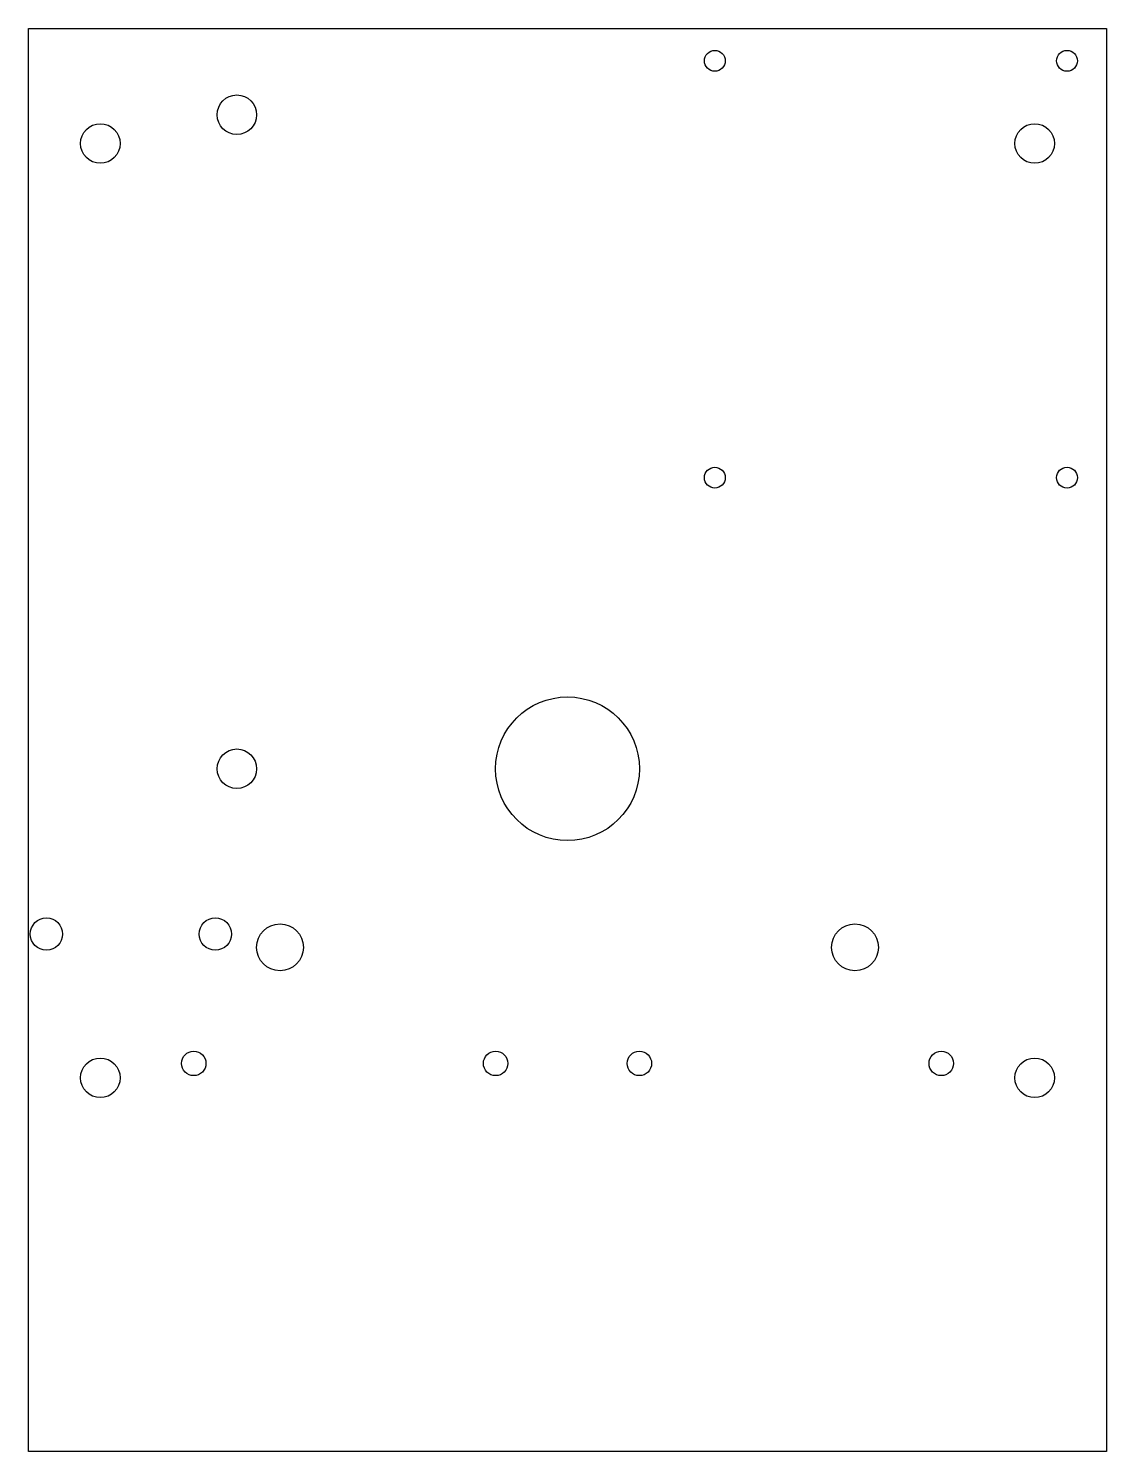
# Model space of a CAD drawing. Header units: millimetres. Extents: x 0 to 150, y 0 to 198.
import ezdxf

# ---------------------------------------------------------------- set-up
doc = ezdxf.new("R2010")
doc.units = ezdxf.units.MM

msp = doc.modelspace()

# ---------------------------------------------------------------- linework, layer by layer
at = {"layer": 'CUT'}
msp.add_lwpolyline([(150, 0), (0, 0), (0, 198), (150, 198)], close=True, dxfattribs=at)
for centre, radius in [((95.5, 193.5), 1.45), ((144.5, 193.5), 1.45), ((29, 186), 2.75), ((10, 182), 2.75), ((140, 182), 2.75), ((95.5, 135.5), 1.45), ((144.5, 135.5), 1.45), ((75, 95), 10), ((29, 95), 2.75), ((2.5, 72), 2.25), ((26, 72), 2.25), ((35, 70.15), 3.25), ((115, 70.15), 3.25), ((23, 54), 1.7), ((65, 54), 1.7), ((85, 54), 1.7), ((127, 54), 1.7), ((10, 52), 2.75), ((140, 52), 2.75)]:
    msp.add_circle(centre, radius, dxfattribs=at)

doc.saveas('drawing.dxf')
